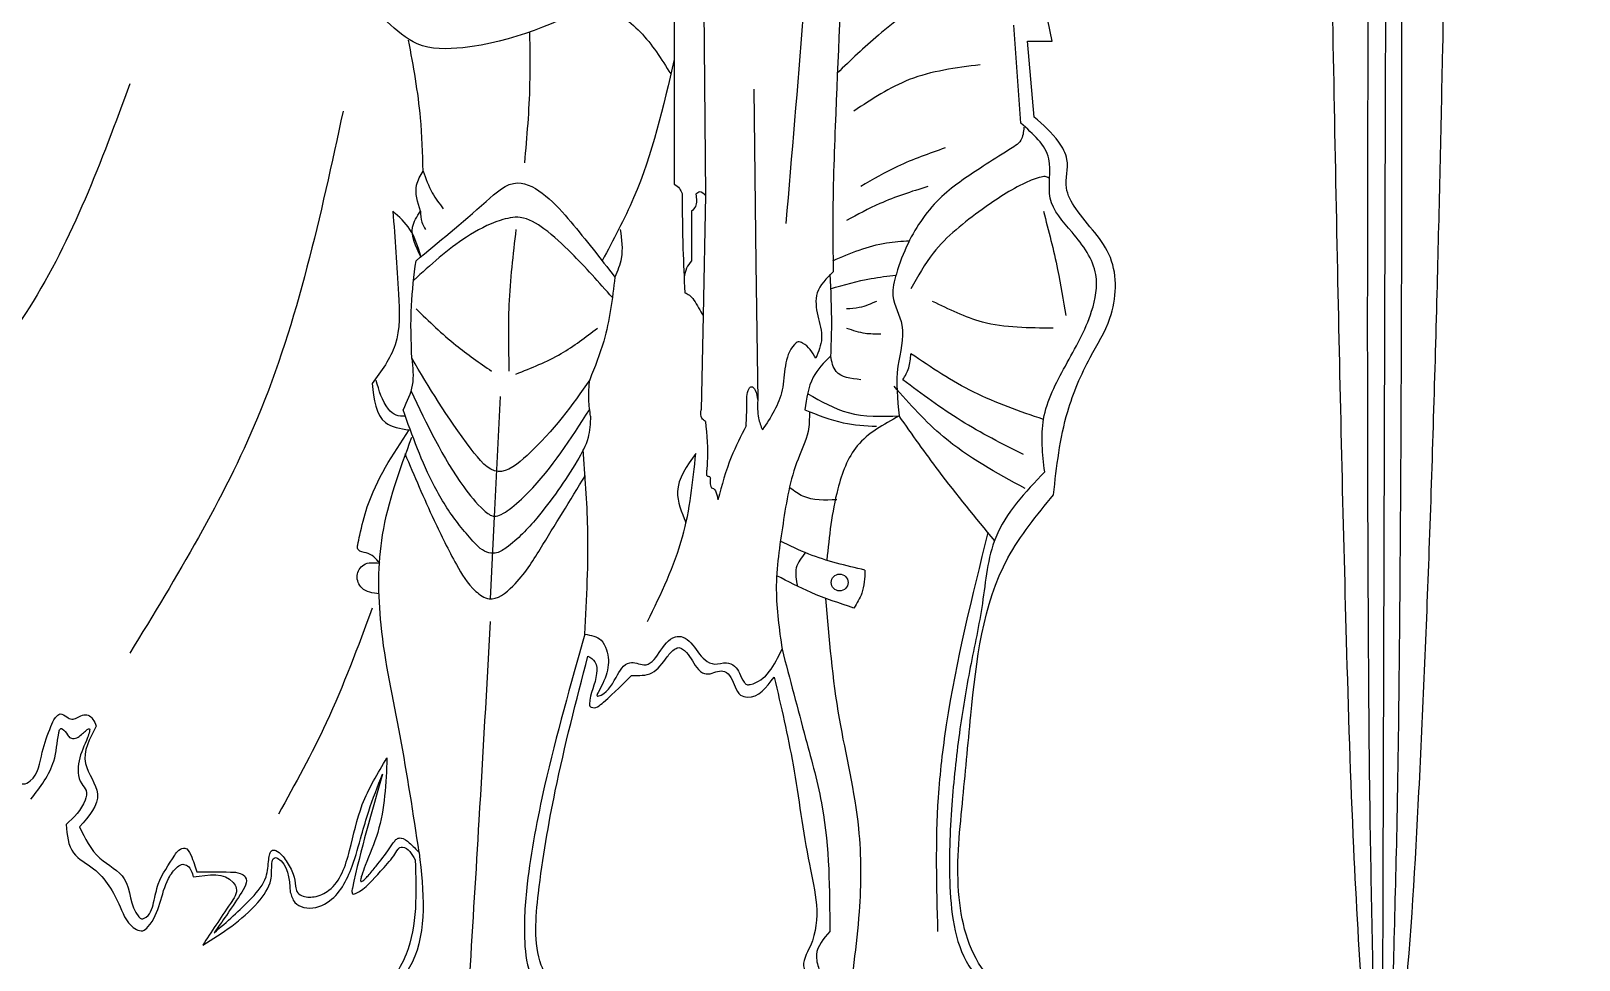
# Model space of a CAD drawing. Header units: millimetres. Extents: x -59 to 46, y -7 to 137.
# Drawn here: x -14.2 to 45.1, y 41.9 to 77.6 of the extents above; entities that cross this region are included whole.
import ezdxf

# ---------------------------------------------------------------- set-up
doc = ezdxf.new("R2010")
doc.units = ezdxf.units.MM

msp = doc.modelspace()

# ---------------------------------------------------------------- linework, layer by layer
at = {"color": 7, "linetype": 'Continuous'}
for p, q in [((37.58, 35.892), (37.762, 93.391)), ((24.917, 77.181), (23.974, 81.811)), ((23.716, 74.033), (23.44, 77.794)), ((24.229, 74.272), (23.974, 77.181)), ((23.974, 77.181), (24.917, 77.181)), ((11.089, 70.659), (11.089, 68.761))]:
    msp.add_line(p, q, dxfattribs=at)
at = {"color": 7, "linetype": 'Continuous', "flags": 128}
for points in [[(11.457, 90.858), (11.55, 79.882), (11.623, 71.259)], [(10.424, 89.399), (10.424, 79.482), (10.424, 71.69)], [(13.472, 75.343), (13.556, 68.657), (13.623, 63.404)], [(11.623, 71.259), (11.53, 66.658), (11.457, 63.042)], [(3.743, 63.553), (3.532, 59.205), (3.366, 55.789)], [(13.187, 62.428), (13.201, 63.058), (13.213, 63.553)]]:
    msp.add_lwpolyline(points, dxfattribs=at)
at = {"color": 7, "linetype": 'Continuous'}
msp.add_circle((16.766, 56.418), 0.323, dxfattribs=at)
msp.add_ellipse((-33.558, 27.547), major_axis=(25, 0), ratio=0.8, dxfattribs=at)
for points, knots in [([(37.508, 34.795), (37.622, 35.097), (37.883, 35.791), (38.149, 37.591), (38.63, 41.807), (39.02, 48.731), (39.411, 57.952), (39.688, 67.436), (39.898, 76.618), (40.042, 84.776), (40.149, 91.629), (40.189, 96.42), (40.239, 99.183), (40.222, 100.511), (40.377, 101.339), (40.993, 101.895), (42.006, 101.919), (43.43, 101.406), (44.476, 100.768), (45.121, 100.374)], [0, 0, 0, 0, 0.013437, 0.030871, 0.075616, 0.190807, 0.319954, 0.460989, 0.586809, 0.703302, 0.801589, 0.872791, 0.903477, 0.916619, 0.928624, 0.937173, 0.948976, 0.968564, 1, 1, 1, 1]), ([(35.249, 98.561), (35.355, 93.626), (35.571, 83.574), (35.832, 68.78), (36.125, 56.275), (36.411, 46.798), (36.768, 40.845), (36.976, 36.998), (37.388, 35.294), (37.508, 34.795)], [0, 0, 0, 0, 0.231948, 0.472445, 0.695224, 0.819805, 0.917715, 0.975907, 1, 1, 1, 1]), ([(-7.063, 96.19), (-8.993, 92.32), (-12.635, 85.014), (-18.63, 75.927), (-24.32, 68.898), (-28.18, 65.437), (-30.022, 63.786)], [0, 0, 0, 0, 0.324012, 0.611739, 0.814739, 1, 1, 1, 1]), ([(16.52, 93.726), (16.313, 90.857), (15.936, 85.641), (15.35, 77.794), (14.927, 72.82), (14.704, 70.189)], [0, 0, 0, 0, 0.36551, 0.664509, 1, 1, 1, 1]), ([(17.49, 93.081), (17.303, 89.46), (16.98, 83.238), (16.669, 75.687), (16.483, 71.059), (16.511, 69.031), (16.52, 68.333)], [0, 0, 0, 0, 0.439165, 0.754503, 0.915425, 1, 1, 1, 1]), ([(37.58, 35.892), (37.493, 36.694), (37.269, 38.778), (37.206, 42.511), (37.097, 47.529), (37.043, 54.358), (37.009, 63.296), (37.02, 74.538), (37.055, 82.684), (37.074, 87.082)], [0, 0, 0, 0, 0.047269, 0.1227, 0.218584, 0.341405, 0.522748, 0.742278, 1, 1, 1, 1]), ([(37.58, 35.892), (37.681, 36.689), (37.943, 38.756), (38.026, 42.468), (38.166, 47.45), (38.248, 54.229), (38.312, 63.102), (38.334, 74.26), (38.318, 82.345), (38.309, 86.711)], [0, 0, 0, 0, 0.047409, 0.122884, 0.218782, 0.341592, 0.522898, 0.742366, 1, 1, 1, 1]), ([(20.332, 78.964), (19.623, 78.466), (18.327, 77.554), (17.19, 76.451), (16.676, 75.952)], [0, 0, 0, 0, 0.54735, 1, 1, 1, 1]), ([(7.616, 78.7), (5.924, 77.915), (3.698, 76.883), (0.584, 76.854), (-0.225, 77.595), (-0.588, 77.928)], [0, 0, 0, 0, 0.636565, 0.836948, 1, 1, 1, 1]), ([(7.616, 78.7), (8.148, 78.342), (9.236, 77.607), (9.932, 76.494), (10.288, 75.924)], [0, 0, 0, 0, 0.4882083, 1, 1, 1, 1]), ([(0.791, 72.199), (0.773, 72.879), (0.728, 74.566), (0.42, 76.228), (0.237, 77.22)], [0, 0, 0, 0, 0.402782, 1, 1, 1, 1]), ([(4.693, 72.511), (4.78, 73.518), (4.926, 75.192), (4.896, 76.871), (4.884, 77.541)], [0, 0, 0, 0, 0.601112, 1, 1, 1, 1]), ([(10.424, 76.481), (10.007, 74.671), (9.388, 71.979), (8.086, 69.555), (7.66, 68.761)], [0, 0, 0, 0, 0.672449, 1, 1, 1, 1]), ([(22.154, 76.275), (21.222, 76.156), (19.469, 75.932), (18.001, 74.956), (17.315, 74.499)], [0, 0, 0, 0, 0.532279, 1, 1, 1, 1]), ([(-10.453, 75.546), (-11.551, 72.567), (-13.481, 67.332), (-17.163, 63.163), (-18.749, 61.367)], [0, 0, 0, 0, 0.5690727, 1, 1, 1, 1]), ([(-2.278, 74.499), (-3.142, 70.482), (-4.731, 63.092), (-8.66, 56.649), (-10.453, 53.708)], [0, 0, 0, 0, 0.543552, 1, 1, 1, 1]), ([(24.968, 59.783), (25.088, 60.863), (25.29, 62.691), (26.246, 64.914), (27.361, 66.668), (27.469, 69.041), (26.05, 70.31), (25.312, 71.602), (25.631, 72.55), (25.086, 73.519), (24.565, 73.976), (24.229, 74.272)], [0, 0, 0, 0, 0.204595, 0.346297, 0.452911, 0.599379, 0.74479, 0.799583, 0.868612, 0.915046, 1, 1, 1, 1]), ([(23.834, 73.877), (23.816, 73.698), (23.779, 73.31), (23.064, 72.906), (22.065, 72.238), (20.531, 71.269), (19.463, 69.738), (18.968, 68.404), (18.681, 67.298), (19.388, 66.179), (18.854, 64.6), (18.982, 63.442), (19.051, 62.806)], [0, 0, 0, 0, 0.038589, 0.083683, 0.171617, 0.320146, 0.48785, 0.581963, 0.646572, 0.736211, 0.85524, 1, 1, 1, 1]), ([(24.629, 60.665), (24.55, 61.349), (24.387, 62.778), (25.438, 64.788), (26.425, 66.468), (26.79, 68.426), (25.775, 69.787), (24.584, 71.06), (25.076, 72.849), (24.19, 73.621), (23.716, 74.033)], [0, 0, 0, 0, 0.138332, 0.288652, 0.448059, 0.544659, 0.67208, 0.778198, 0.881423, 1, 1, 1, 1]), ([(20.814, 73.087), (20.195, 72.87), (19.07, 72.476), (18.039, 71.877), (17.575, 71.608)], [0, 0, 0, 0, 0.549837, 1, 1, 1, 1]), ([(0.694, 70.659), (0.584, 71.003), (0.411, 71.545), (0.689, 72.023), (0.791, 72.199)], [0, 0, 0, 0, 0.6330078, 1, 1, 1, 1]), ([(0.791, 72.199), (0.895, 71.912), (1.083, 71.391), (1.416, 70.949), (1.565, 70.751)], [0, 0, 0, 0, 0.551574, 1, 1, 1, 1]), ([(24.811, 71.921), (24.772, 71.945), (24.674, 72.004), (24.339, 71.94), (23.491, 71.599), (22.066, 70.641), (20.44, 69.37), (19.762, 68.158), (19.496, 67.684)], [0, 0, 0, 0, 0.018912, 0.047318, 0.1371, 0.413781, 0.770469, 1, 1, 1, 1]), ([(0.521, 68.761), (1.387, 69.471), (2.596, 70.463), (4.317, 72.039), (5.618, 71.231), (6.739, 69.941), (7.59, 68.851), (8.15, 68.132)], [0, 0, 0, 0, 0.345058, 0.481946, 0.597209, 0.734518, 1, 1, 1, 1]), ([(10.424, 71.69), (10.498, 71.642), (10.636, 71.555), (10.696, 71.405), (10.723, 71.336)], [0, 0, 0, 0, 0.5434347, 1, 1, 1, 1]), ([(10.723, 71.336), (10.73, 70.631), (10.742, 69.362), (10.802, 68.096), (10.829, 67.533)], [0, 0, 0, 0, 0.555952, 1, 1, 1, 1]), ([(11.25, 71.314), (11.277, 71.144), (11.317, 70.891), (11.145, 70.717), (11.089, 70.659)], [0, 0, 0, 0, 0.67082, 1, 1, 1, 1]), ([(11.623, 71.259), (11.551, 71.331), (11.43, 71.451), (11.302, 71.354), (11.25, 71.314)], [0, 0, 0, 0, 0.5969205, 1, 1, 1, 1]), ([(20.148, 71.608), (19.524, 71.411), (18.445, 71.07), (17.452, 70.53), (17.034, 70.303)], [0, 0, 0, 0, 0.578473, 1, 1, 1, 1]), ([(-0.367, 70.659), (-0.288, 69.613), (-0.161, 67.925), (-0.055, 65.538), (-0.808, 64.526), (-1.161, 64.051)], [0, 0, 0, 0, 0.46408, 0.748579, 1, 1, 1, 1]), ([(0.707, 68.923), (0.598, 69.289), (0.396, 69.967), (-0.126, 70.441), (-0.367, 70.659)], [0, 0, 0, 0, 0.539337, 1, 1, 1, 1]), ([(0.707, 68.923), (0.512, 69.306), (0.205, 69.913), (0.562, 70.458), (0.694, 70.659)], [0, 0, 0, 0, 0.630911, 1, 1, 1, 1]), ([(0.694, 70.659), (0.698, 70.517), (0.704, 70.266), (0.831, 70.051), (0.886, 69.957)], [0, 0, 0, 0, 0.565878, 1, 1, 1, 1]), ([(24.583, 70.659), (24.778, 69.915), (25.124, 68.593), (25.342, 67.244), (25.438, 66.655)], [0, 0, 0, 0, 0.563262, 1, 1, 1, 1]), ([(8.052, 67.344), (7.536, 67.926), (6.708, 68.86), (5.575, 69.928), (4.61, 70.525), (3.511, 70.275), (2.086, 69.516), (1.076, 68.597), (0.425, 68.005)], [0, 0, 0, 0, 0.242506, 0.389231, 0.494472, 0.575193, 0.726156, 1, 1, 1, 1]), ([(4.353, 69.957), (4.24, 68.995), (4.027, 67.189), (4.066, 65.371), (4.084, 64.521)], [0, 0, 0, 0, 0.532652, 1, 1, 1, 1]), ([(8.351, 69.957), (8.403, 69.583), (8.491, 68.952), (8.249, 68.369), (8.15, 68.132)], [0, 0, 0, 0, 0.593407, 1, 1, 1, 1]), ([(16.502, 68.761), (17.178, 69.048), (18.126, 69.451), (19.145, 69.508), (19.436, 69.525)], [0, 0, 0, 0, 0.714163, 1, 1, 1, 1]), ([(0.36, 65.018), (0.335, 65.692), (0.289, 66.944), (0.447, 68.187), (0.521, 68.761)], [0, 0, 0, 0, 0.538154, 1, 1, 1, 1]), ([(11.089, 68.761), (11.017, 68.667), (10.875, 68.479), (10.825, 68.248), (10.799, 68.132)], [0, 0, 0, 0, 0.497744, 1, 1, 1, 1]), ([(16.52, 68.333), (16.263, 68.083), (15.782, 67.617), (15.896, 66.633), (16.177, 65.805), (15.955, 65.272), (15.849, 65.018)], [0, 0, 0, 0, 0.284598, 0.531034, 0.776672, 1, 1, 1, 1]), ([(8.15, 68.132), (8.049, 67.302), (7.884, 65.948), (7.378, 64.684), (7.182, 64.194)], [0, 0, 0, 0, 0.612843, 1, 1, 1, 1]), ([(16.392, 68.239), (16.423, 67.591), (16.473, 66.547), (16.433, 65.502), (16.418, 65.105)], [0, 0, 0, 0, 0.619867, 1, 1, 1, 1]), ([(16.418, 67.684), (16.935, 67.832), (17.759, 68.069), (18.61, 68.17), (18.927, 68.207)], [0, 0, 0, 0, 0.626894, 1, 1, 1, 1]), ([(10.829, 67.533), (10.891, 67.507), (11.031, 67.447), (11.264, 67.13), (11.417, 66.856), (11.53, 66.655)], [0, 0, 0, 0, 0.172114, 0.392047, 1, 1, 1, 1]), ([(18.18, 67.202), (17.964, 67.104), (17.597, 66.94), (17.197, 66.921), (17.034, 66.913)], [0, 0, 0, 0, 0.591247, 1, 1, 1, 1]), ([(24.955, 66.176), (24.031, 66.177), (22.407, 66.177), (20.957, 66.893), (20.332, 67.202)], [0, 0, 0, 0, 0.568889, 1, 1, 1, 1]), ([(0.521, 66.913), (1.019, 66.434), (1.924, 65.562), (2.956, 64.844), (3.421, 64.521)], [0, 0, 0, 0, 0.5498436, 1, 1, 1, 1]), ([(4.353, 64.41), (4.946, 64.646), (6.068, 65.092), (7.024, 65.829), (7.475, 66.176)], [0, 0, 0, 0, 0.528263, 1, 1, 1, 1]), ([(17.034, 66.176), (17.267, 66.097), (17.691, 65.952), (18.138, 65.957), (18.34, 65.959)], [0, 0, 0, 0, 0.549423, 1, 1, 1, 1]), ([(15.849, 65.018), (15.719, 65.248), (15.56, 65.531), (15.172, 65.676), (14.59, 65.148), (14.784, 63.75), (14.123, 62.753), (13.802, 62.269)], [0, 0, 0, 0, 0.166456, 0.204649, 0.239346, 0.630562, 1, 1, 1, 1]), ([(0.36, 65.018), (0.397, 64.67), (0.469, 63.981), (0.173, 63.355), (0.026, 63.045)], [0, 0, 0, 0, 0.504808, 1, 1, 1, 1]), ([(7.182, 64.194), (6.506, 63.225), (5.601, 61.927), (3.61, 60.3), (1.892, 62.44), (1.02, 63.908), (0.36, 65.018)], [0, 0, 0, 0, 0.35687, 0.478025, 0.605576, 1, 1, 1, 1]), ([(16.418, 65.105), (16.166, 64.848), (15.605, 64.278), (15.496, 63.48), (15.436, 63.042)], [0, 0, 0, 0, 0.4508487, 1, 1, 1, 1]), ([(17.575, 64.194), (17.199, 64.237), (16.585, 64.307), (16.465, 64.882), (16.418, 65.105)], [0, 0, 0, 0, 0.612376, 1, 1, 1, 1]), ([(19.194, 64.194), (19.28, 64.341), (19.46, 64.65), (19.484, 65.007), (19.496, 65.194)], [0, 0, 0, 0, 0.475135, 1, 1, 1, 1]), ([(24.583, 62.672), (23.674, 62.982), (21.867, 63.599), (20.283, 64.665), (19.496, 65.194)], [0, 0, 0, 0, 0.503109, 1, 1, 1, 1]), ([(0.093, 62.797), (-0.023, 62.795), (-0.27, 62.789), (-0.758, 63.269), (-0.899, 63.782), (-1.006, 64.172)], [0, 0, 0, 0, 0.174604, 0.373034, 1, 1, 1, 1]), ([(7.215, 62.797), (7.186, 63.005), (7.121, 63.469), (7.161, 63.937), (7.182, 64.194)], [0, 0, 0, 0, 0.448194, 1, 1, 1, 1]), ([(23.811, 61.326), (23.001, 61.737), (21.378, 62.558), (19.922, 63.648), (19.194, 64.194)], [0, 0, 0, 0, 0.499462, 1, 1, 1, 1]), ([(-1.161, 64.051), (-1.094, 63.446), (-0.987, 62.476), (-0.081, 62.326), (0.259, 62.269)], [0, 0, 0, 0, 0.624202, 1, 1, 1, 1]), ([(0.324, 63.786), (0.936, 62.489), (1.72, 60.826), (2.909, 59.358), (3.462, 58.901), (3.828, 59.034), (4.266, 59.335), (5.572, 60.54), (6.459, 61.93), (7.169, 63.042)], [0, 0, 0, 0, 0.3696, 0.474, 0.513863, 0.53787, 0.569022, 0.655085, 1, 1, 1, 1]), ([(13.213, 63.553), (13.22, 63.659), (13.229, 63.801), (13.371, 63.949), (13.476, 63.888), (13.573, 63.712), (13.601, 63.538), (13.623, 63.404)], [0, 0, 0, 0, 0.306859, 0.416068, 0.493672, 0.612318, 1, 1, 1, 1]), ([(15.552, 63.657), (16.055, 63.368), (17.135, 62.749), (18.384, 62.786), (19.051, 62.806)], [0, 0, 0, 0, 0.46536, 1, 1, 1, 1]), ([(23.881, 60.022), (22.786, 60.619), (20.887, 61.652), (19.457, 63.265), (18.852, 63.947)], [0, 0, 0, 0, 0.577058, 1, 1, 1, 1]), ([(7.215, 62.797), (7.201, 62.518), (7.172, 61.905), (6.422, 60.572), (5.41, 59.121), (4.327, 57.968), (3.616, 57.501), (3.067, 57.589), (2.629, 58.086), (1.932, 58.898), (0.922, 60.514), (0.38, 62.044), (0.026, 63.045)], [0, 0, 0, 0, 0.0620807, 0.1360355, 0.3368694, 0.459263, 0.4948725, 0.5185246, 0.5768798, 0.6361183, 0.7618871, 1, 1, 1, 1]), ([(11.623, 62.595), (11.568, 62.631), (11.415, 62.731), (11.441, 62.921), (11.457, 63.042)], [0, 0, 0, 0, 0.363322, 1, 1, 1, 1]), ([(13.623, 63.404), (13.617, 63.174), (13.607, 62.783), (13.745, 62.419), (13.802, 62.269)], [0, 0, 0, 0, 0.58889, 1, 1, 1, 1]), ([(15.61, 62.96), (15.606, 62.704), (15.597, 62.073), (14.918, 60.729), (14.592, 58.678), (14.218, 56.227), (14.449, 54.621), (14.559, 53.859)], [0, 0, 0, 0, 0.081879, 0.202576, 0.47705, 0.7521, 1, 1, 1, 1]), ([(15.436, 63.042), (15.919, 62.845), (16.801, 62.486), (17.751, 62.433), (18.18, 62.409)], [0, 0, 0, 0, 0.547505, 1, 1, 1, 1]), ([(11.623, 62.595), (11.671, 62.073), (11.728, 61.455), (11.673, 60.783), (11.655, 60.622), (11.656, 60.532), (11.703, 60.492), (11.752, 60.495), (11.821, 60.462), (11.787, 60.315), (11.807, 60.195), (11.832, 60.042), (11.961, 60.025), (12.048, 59.841), (12.078, 59.691), (12.098, 59.594)], [0, 0, 0, 0, 0.4932986, 0.5832306, 0.6299216, 0.6488946, 0.6639611, 0.6812461, 0.6951531, 0.7282814, 0.795794, 0.8279597, 0.8525279, 0.9039315, 1, 1, 1, 1]), ([(13.187, 62.428), (12.981, 62.033), (12.512, 61.13), (12.247, 60.146), (12.098, 59.594)], [0, 0, 0, 0, 0.4378101, 1, 1, 1, 1]), ([(19.051, 62.806), (18.453, 62.48), (17.303, 61.856), (16.521, 59.694), (16.368, 58.189), (16.275, 57.282)], [0, 0, 0, 0, 0.301631, 0.578934, 1, 1, 1, 1]), ([(22.715, 58.022), (21.986, 58.904), (20.705, 60.453), (19.549, 62.098), (19.051, 62.806)], [0, 0, 0, 0, 0.5691419, 1, 1, 1, 1]), ([(-0.871, 57.159), (-1.019, 57.33), (-1.239, 57.585), (-1.653, 57.584), (-1.737, 57.75), (-1.695, 57.947), (-1.582, 58.468), (-1.205, 60.064), (-0.368, 61.324), (0.259, 62.269)], [0, 0, 0, 0, 0.1082047, 0.160852, 0.1741425, 0.1946565, 0.2573794, 0.4429368, 1, 1, 1, 1]), ([(0.643, 46.058), (0.417, 47.555), (-0.025, 50.477), (-0.924, 54.481), (-0.956, 58.44), (-0.096, 60.756), (0.36, 61.987)], [0, 0, 0, 0, 0.279985, 0.546495, 0.759093, 1, 1, 1, 1]), ([(0.093, 61.367), (0.456, 60.508), (1.066, 59.067), (1.956, 57.279), (2.58, 56.21), (3.458, 55.601), (4.521, 56.464), (5.53, 58.105), (6.429, 59.567), (7.016, 60.52)], [0, 0, 0, 0, 0.2212409, 0.3710353, 0.4714523, 0.5175518, 0.5991507, 0.7386773, 1, 1, 1, 1]), ([(6.998, 54.436), (7.068, 55.796), (7.189, 58.161), (7.007, 60.522), (6.929, 61.525)], [0, 0, 0, 0, 0.574898, 1, 1, 1, 1]), ([(9.401, 54.924), (9.916, 55.987), (10.907, 58.029), (11.139, 60.285), (11.25, 61.367)], [0, 0, 0, 0, 0.5203697, 1, 1, 1, 1]), ([(11.25, 61.367), (10.909, 60.888), (10.31, 60.049), (10.703, 59.119), (10.872, 58.72)], [0, 0, 0, 0, 0.5698141, 1, 1, 1, 1]), ([(24.629, 60.665), (23.881, 59.878), (22.522, 58.448), (22.301, 55.617), (21.751, 53.152), (21.321, 50.577), (21.029, 47.758), (20.904, 44.746), (21.251, 42.037), (22.387, 40.92), (22.755, 40.461), (22.727, 40.12), (22.448, 39.979), (22.259, 39.93), (22.154, 39.903)], [0, 0, 0, 0, 0.1409987, 0.2564962, 0.3684599, 0.4832056, 0.6072711, 0.7479048, 0.8965122, 0.9451125, 0.9616182, 0.9732152, 0.9852275, 1, 1, 1, 1]), ([(16.653, 59.594), (16.199, 59.574), (15.543, 59.545), (15.03, 59.924), (14.871, 60.04)], [0, 0, 0, 0, 0.6921216, 1, 1, 1, 1]), ([(22.606, 39.733), (22.822, 39.815), (23.132, 39.933), (23.278, 40.376), (22.984, 40.847), (21.841, 41.79), (21.119, 44.527), (21.474, 47.875), (21.873, 52.229), (22.364, 56.606), (24.329, 59.003), (24.968, 59.783)], [0, 0, 0, 0, 0.030161, 0.043324, 0.058405, 0.102624, 0.250175, 0.41727, 0.57457, 0.861568, 1, 1, 1, 1]), ([(22.453, 58.332), (21.845, 55.888), (21.011, 52.536), (20.404, 47.4), (20.477, 44.75), (20.523, 43.035)], [0, 0, 0, 0, 0.487324, 0.668242, 1, 1, 1, 1]), ([(17.738, 56.892), (17.007, 57.065), (15.887, 57.33), (14.851, 57.827), (14.491, 58)], [0, 0, 0, 0, 0.652315, 1, 1, 1, 1]), ([(-0.89, 55.977), (-1.141, 56.012), (-1.57, 56.072), (-1.823, 56.681), (-1.489, 57.221), (-1.093, 57.181), (-0.871, 57.159)], [0, 0, 0, 0, 0.305683, 0.523657, 0.733249, 1, 1, 1, 1]), ([(15.446, 57.56), (15.301, 57.374), (15.003, 56.994), (15.097, 56.518), (15.146, 56.274)], [0, 0, 0, 0, 0.486862, 1, 1, 1, 1]), ([(17.315, 55.435), (16.76, 55.619), (15.742, 55.957), (14.791, 56.452), (14.359, 56.677)], [0, 0, 0, 0, 0.5453056, 1, 1, 1, 1]), ([(17.738, 56.892), (17.725, 56.588), (17.703, 56.064), (17.43, 55.621), (17.315, 55.435)], [0, 0, 0, 0, 0.579912, 1, 1, 1, 1]), ([(16.222, 55.807), (16.354, 54.266), (16.608, 51.303), (17.609, 47.365), (17.578, 43.539), (17.227, 41.193), (17.034, 39.903)], [0, 0, 0, 0, 0.289212, 0.55607, 0.755805, 1, 1, 1, 1]), ([(-1.161, 55.435), (-1.708, 53.952), (-2.711, 51.229), (-4.116, 48.692), (-4.755, 47.537)], [0, 0, 0, 0, 0.544959, 1, 1, 1, 1]), ([(3.366, 54.924), (3.224, 52.385), (2.972, 47.864), (2.694, 43.346), (2.572, 41.365)], [0, 0, 0, 0, 0.5617859, 1, 1, 1, 1]), ([(6.998, 54.436), (6.449, 52.507), (5.551, 49.354), (4.79, 45.384), (4.619, 42.931), (4.83, 41.173), (5.525, 40.475), (5.882, 40.116)], [0, 0, 0, 0, 0.403163, 0.659049, 0.807764, 0.901151, 1, 1, 1, 1]), ([(6.998, 54.436), (7.231, 54.394), (7.611, 54.325), (8.038, 53.429), (7.846, 52.79), (7.436, 52.09), (7.484, 52.055), (7.835, 52.131), (8.14, 52.687), (8.531, 53.386), (8.991, 53.333), (9.709, 53.059), (9.979, 54.367), (10.801, 54.353), (11.201, 53.999), (11.438, 53.506), (11.988, 53.22), (12.386, 53.403), (12.762, 53.234), (12.951, 52.924), (13.04, 52.663), (13.195, 52.485), (13.94, 52.593), (14.26, 53.248), (14.559, 53.859)], [0, 0, 0, 0, 0.053529, 0.087168, 0.222102, 0.233813, 0.234559, 0.235509, 0.316527, 0.378818, 0.400302, 0.423067, 0.553772, 0.577346, 0.608064, 0.676846, 0.708641, 0.745819, 0.773458, 0.800134, 0.831351, 0.841951, 0.852437, 1, 1, 1, 1]), ([(6.332, 40.101), (5.934, 40.627), (4.965, 41.906), (5.227, 44.964), (5.885, 48.857), (6.665, 51.873), (7.111, 53.598)], [0, 0, 0, 0, 0.137755, 0.334878, 0.619697, 1, 1, 1, 1]), ([(7.111, 53.598), (7.214, 53.533), (7.454, 53.384), (7.48, 52.631), (7.179, 52.156), (7.174, 51.675), (7.376, 51.542), (8.041, 52.095), (8.469, 52.531), (8.787, 52.854)], [0, 0, 0, 0, 0.083827, 0.194276, 0.484879, 0.50187, 0.518186, 0.64242, 1, 1, 1, 1]), ([(8.787, 52.854), (9.066, 52.847), (9.646, 52.831), (10.068, 53.466), (10.362, 53.835), (10.603, 53.941), (10.95, 53.762), (11.127, 53.339), (11.455, 52.936), (11.813, 52.888), (12.065, 53.027), (12.533, 53.037), (12.706, 52.511), (12.906, 52.083), (13.594, 51.91), (13.958, 52.392), (14.258, 52.79)], [0, 0, 0, 0, 0.111375, 0.230917, 0.293344, 0.313567, 0.334527, 0.447471, 0.502974, 0.54474, 0.587333, 0.624274, 0.725938, 0.779566, 0.818057, 1, 1, 1, 1]), ([(14.559, 53.859), (14.857, 52.719), (15.382, 50.707), (16.372, 47.151), (16.383, 44.639), (16.389, 43.035)], [0, 0, 0, 0, 0.320845, 0.566533, 1, 1, 1, 1]), ([(14.258, 52.79), (14.519, 51.669), (15.072, 49.29), (15.471, 45.863), (16.18, 43.228), (15.233, 41.746), (15.584, 41.316), (15.756, 40.975), (15.387, 39.89), (14.774, 39.138), (14.258, 38.504)], [0, 0, 0, 0, 0.230635, 0.489565, 0.698822, 0.759643, 0.785397, 0.803135, 0.834211, 1, 1, 1, 1]), ([(-16.745, 48.971), (-16.08, 49.025), (-15.321, 49.087), (-14.54, 48.642), (-13.96, 48.958), (-13.87, 49.893), (-13.56, 50.701), (-13.362, 51.198), (-13.112, 51.442), (-12.885, 51.272), (-12.688, 51.146), (-12.466, 51.218), (-12.29, 51.342), (-11.927, 51.355), (-11.82, 51.094), (-11.744, 50.91)], [0, 0, 0, 0, 0.277683, 0.317297, 0.35806, 0.529083, 0.677172, 0.731016, 0.763871, 0.803894, 0.832731, 0.861507, 0.894758, 0.926265, 1, 1, 1, 1]), ([(-14.245, 48.109), (-13.89, 48.572), (-13.308, 49.33), (-13.239, 50.323), (-13.165, 50.737), (-13.133, 50.8), (-13.094, 50.823), (-12.962, 50.765), (-12.878, 50.611), (-12.744, 50.442), (-12.482, 50.408), (-12.291, 50.613), (-12.121, 50.751), (-12.049, 50.802), (-12.01, 50.813), (-11.993, 50.793), (-11.99, 50.756), (-12.012, 50.644), (-12.156, 50.245), (-12.467, 49.633), (-12.461, 48.836), (-12.072, 48.437), (-12.221, 47.762), (-12.607, 47.404), (-12.901, 47.131)], [0, 0, 0, 0, 0.202349, 0.331226, 0.346858, 0.351861, 0.355703, 0.361845, 0.398699, 0.41785, 0.435206, 0.485041, 0.507127, 0.51389, 0.517547, 0.519483, 0.522146, 0.530708, 0.559773, 0.67299, 0.777652, 0.814674, 0.858552, 1, 1, 1, 1]), ([(-11.744, 50.91), (-11.999, 50.428), (-12.467, 49.543), (-11.341, 48.237), (-12.018, 47.46), (-12.381, 47.044)], [0, 0, 0, 0, 0.357616, 0.655496, 1, 1, 1, 1]), ([(-7.221, 42.982), (-6.731, 43.408), (-6, 44.045), (-5.171, 45.001), (-5.154, 45.65), (-5.096, 45.981), (-5.043, 46.124), (-4.94, 46.169), (-4.697, 46.079), (-4.439, 45.738), (-4.173, 45.268), (-4.102, 44.859), (-4.073, 44.54), (-3.795, 44.349), (-3.334, 44.329), (-2.435, 44.736), (-1.978, 46.2), (-1.622, 47.988), (-0.947, 49.103), (-0.592, 49.69)], [0, 0, 0, 0, 0.153198, 0.228699, 0.281045, 0.29872, 0.308303, 0.31467, 0.322415, 0.3658, 0.410494, 0.447125, 0.463288, 0.481383, 0.5189, 0.567042, 0.700254, 0.8425, 1, 1, 1, 1]), ([(-0.592, 49.69), (-0.632, 48.717), (-0.691, 47.285), (-1.318, 45.865), (-1.543, 45.248), (-1.603, 45.053), (-1.605, 44.964), (-1.584, 44.947), (-1.551, 44.951), (-1.508, 44.983), (-1.423, 45.056), (-1.25, 45.241), (-0.93, 45.63), (-0.582, 46.073), (-0.35, 46.447), (-0.2, 46.612), (0.03, 46.634), (0.316, 46.397), (0.521, 46.185), (0.643, 46.058)], [0, 0, 0, 0, 0.355386, 0.523175, 0.573354, 0.59619, 0.601474, 0.603241, 0.605338, 0.613075, 0.622797, 0.647133, 0.706622, 0.809674, 0.854181, 0.87177, 0.888911, 0.933609, 1, 1, 1, 1]), ([(-4.301, 44.546), (-4.259, 44.4), (-4.179, 44.123), (-3.617, 43.84), (-2.547, 44.153), (-1.927, 45.399), (-1.597, 46.635), (-1.251, 47.833), (-0.947, 48.6), (-0.76, 49.072)], [0, 0, 0, 0, 0.061156, 0.115537, 0.243194, 0.479378, 0.654248, 0.787538, 1, 1, 1, 1]), ([(-0.76, 49.072), (-1.18, 47.621), (-1.615, 46.118), (-1.947, 44.566), (-1.922, 44.478), (-1.862, 44.456), (-1.416, 44.668), (-0.961, 45.223), (-0.412, 45.804), (-0.212, 46.131), (-0.104, 46.273), (0.218, 46.272), (0.361, 46.009), (0.487, 45.779)], [0, 0, 0, 0, 0.557937, 0.578419, 0.584227, 0.589208, 0.599592, 0.758156, 0.8537, 0.890283, 0.903333, 0.915031, 1, 1, 1, 1]), ([(-12.901, 47.131), (-12.863, 46.729), (-12.793, 45.98), (-11.531, 45.355), (-10.906, 44.238), (-10.507, 43.193), (-9.945, 43.016), (-9.288, 43.658), (-9.275, 44.68), (-8.732, 45.447), (-8.437, 45.644), (-8.127, 45.52), (-8.066, 45.287), (-8.023, 45.123)], [0, 0, 0, 0, 0.126119, 0.234873, 0.434679, 0.554703, 0.583088, 0.610424, 0.836733, 0.900326, 0.924552, 0.946691, 1, 1, 1, 1]), ([(-12.381, 47.044), (-12.17, 46.606), (-11.779, 45.793), (-10.337, 45.132), (-10.489, 43.958), (-10.016, 43.499), (-9.687, 43.605), (-9.52, 44.173), (-9.371, 45.035), (-8.906, 45.672), (-8.6, 46.169), (-8.287, 46.295), (-8.042, 45.839), (-7.948, 45.529), (-7.886, 45.323)], [0, 0, 0, 0, 0.164896, 0.30586, 0.486177, 0.500346, 0.513053, 0.594033, 0.677908, 0.824175, 0.85411, 0.88125, 0.920739, 1, 1, 1, 1]), ([(-7.658, 42.509), (-6.906, 42.978), (-5.875, 43.62), (-4.977, 44.893), (-5.03, 45.477), (-4.983, 45.841), (-4.856, 45.874), (-4.383, 45.638), (-4.341, 45.077), (-4.301, 44.546)], [0, 0, 0, 0, 0.442281, 0.606487, 0.71208, 0.748296, 0.758692, 0.771591, 1, 1, 1, 1]), ([(0.487, 45.779), (0.533, 44.52), (0.607, 42.514), (-0.55, 40.918), (-0.981, 40.324)], [0, 0, 0, 0, 0.6275269, 1, 1, 1, 1]), ([(0.643, 46.058), (0.804, 44.567), (1.03, 42.476), (-0.231, 40.901), (-0.592, 40.449)], [0, 0, 0, 0, 0.713351, 1, 1, 1, 1]), ([(-8.023, 45.123), (-7.424, 45.217), (-6.729, 45.325), (-6.272, 44.579), (-6.884, 43.686), (-7.325, 43.015), (-7.658, 42.509)], [0, 0, 0, 0, 0.356577, 0.412669, 0.557964, 1, 1, 1, 1]), ([(-7.886, 45.323), (-7.456, 45.321), (-6.899, 45.319), (-6.261, 45.307), (-5.846, 45.036), (-6.486, 44.019), (-6.914, 43.415), (-7.221, 42.982)], [0, 0, 0, 0, 0.2945841, 0.381508, 0.4352016, 0.5955634, 1, 1, 1, 1]), ([(16.389, 43.035), (16.147, 42.753), (15.772, 42.315), (15.967, 41.565), (16.298, 40.669), (15.694, 39.468), (14.999, 38.818), (14.704, 38.541)], [0, 0, 0, 0, 0.201322, 0.311866, 0.431702, 0.758395, 1, 1, 1, 1])]:
    msp.add_open_spline(points, degree=3, knots=knots, dxfattribs=at)

doc.saveas('drawing.dxf')
